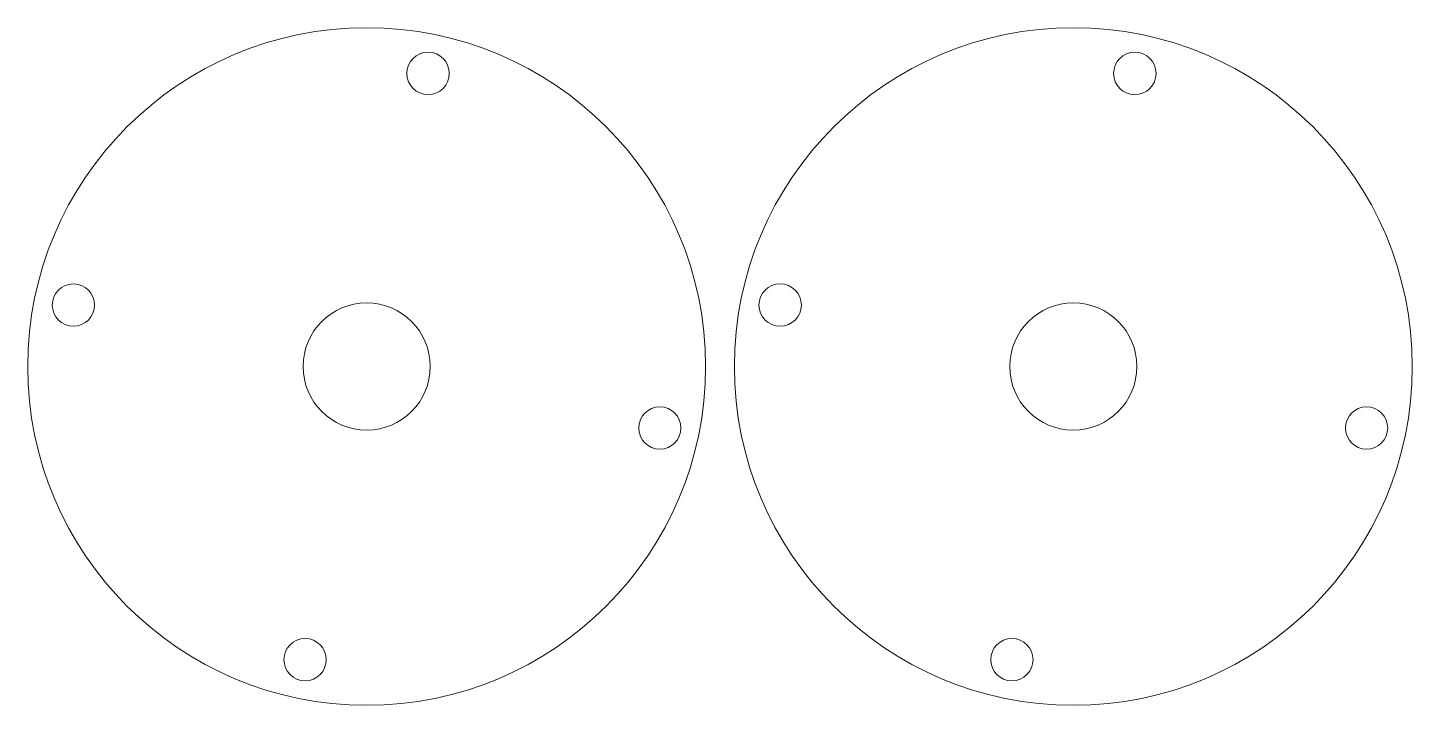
# Model space of a CAD drawing. Header units: millimetres. Extents: x 5 to 213, y 200 to 301.
import ezdxf

# ---------------------------------------------------------------- set-up
doc = ezdxf.new("R2010")
doc.units = ezdxf.units.MM

msp = doc.modelspace()

# ---------------------------------------------------------------- linework, layer by layer
at = {"color": 5, "linetype": 'Continuous', "lineweight": 15}
for centre in [(55.88, 250.37), (161.8, 250.37)]:
    msp.add_circle(centre, 50.8, dxfattribs=at)
at = {"color": 1, "linetype": 'Continuous', "lineweight": 15}
for centre, radius in [((65.09, 294.31), 3.18), ((171.01, 294.31), 3.18), ((11.93, 259.58), 3.17), ((117.85, 259.58), 3.18), ((55.88, 250.37), 9.53), ((161.8, 250.37), 9.53), ((99.82, 241.15), 3.17), ((205.74, 241.15), 3.17), ((46.66, 206.42), 3.17), ((152.58, 206.42), 3.17)]:
    msp.add_circle(centre, radius, dxfattribs=at)

doc.saveas('drawing.dxf')
